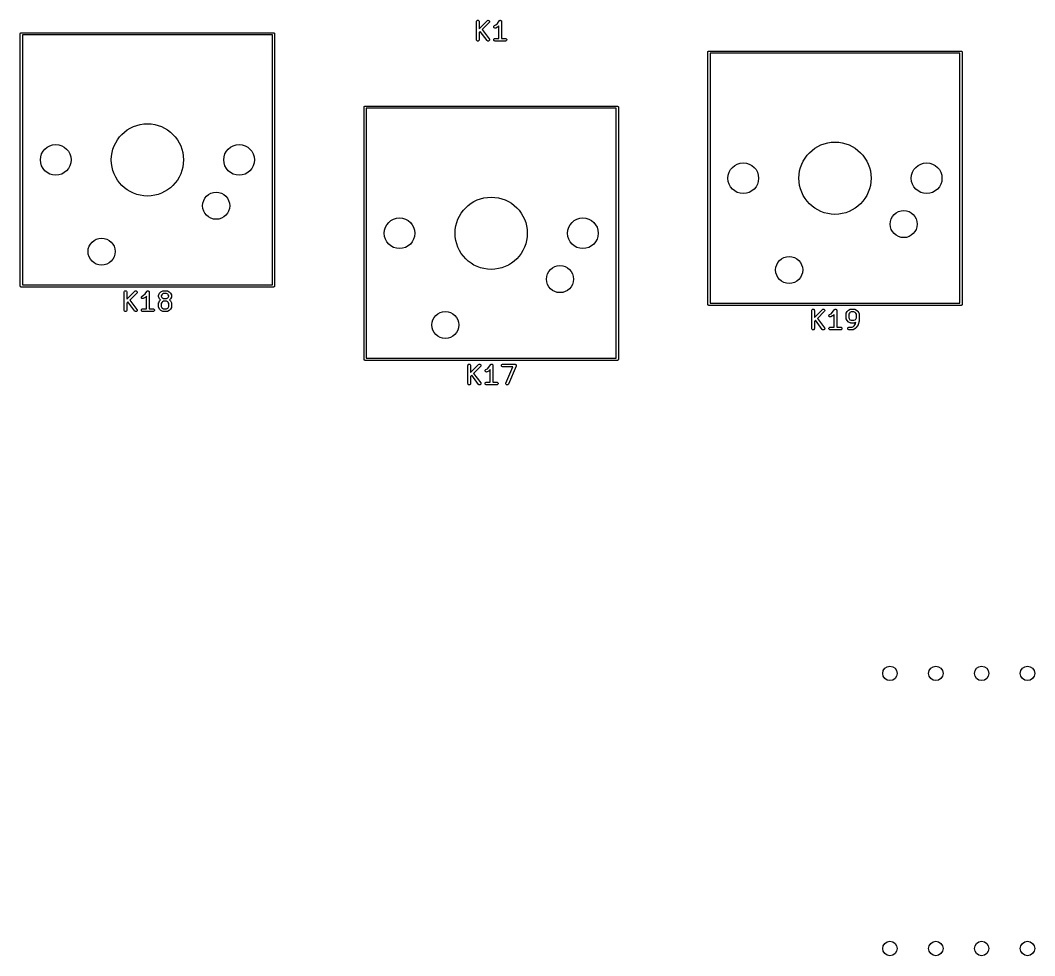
# Model space of a CAD drawing. Extents: x 77 to 205, y -110 to -14.
# Drawn here: x 77 to 133.2, y -105.6 to -53.7 of the extents above; entities that cross this region are included whole.
import ezdxf

# ---------------------------------------------------------------- set-up
doc = ezdxf.new("R2010")
doc.units = 0
doc.header["$MEASUREMENT"] = 0
doc.layers.add('BLACK', color=7, linetype='CONTINUOUS')

msp = doc.modelspace()

# ---------------------------------------------------------------- linework, layer by layer
at = {"layer": 'BLACK', "linetype": 'CONTINUOUS'}
for p, q in [((102.311, -53.8084), (102.315, -53.7827)), ((102.311, -54.8084), (102.311, -53.8084)), ((102.315, -53.7827), (102.328, -53.7602)), ((102.328, -53.7602), (102.348, -53.7434)), ((102.348, -53.7434), (102.373, -53.7345)), ((102.373, -53.7345), (102.399, -53.7345)), ((102.399, -53.7345), (102.423, -53.7434)), ((102.423, -53.7434), (102.443, -53.7602)), ((102.443, -53.7602), (102.456, -53.7827)), ((102.456, -53.7827), (102.461, -53.8084)), ((102.461, -54.1987), (102.904, -53.7553)), ((102.461, -53.8084), (102.461, -54.1987)), ((103.01, -53.8614), (102.628, -54.244)), ((102.904, -53.7553), (102.926, -53.7404)), ((102.926, -53.7404), (102.951, -53.7337)), ((102.951, -53.7337), (102.977, -53.7359)), ((102.977, -53.7359), (103, -53.7469)), ((103, -53.7469), (103.019, -53.7654)), ((103.025, -53.8401), (103.01, -53.8614)), ((103.019, -53.7654), (103.03, -53.789)), ((103.032, -53.8149), (103.025, -53.8401)), ((103.03, -53.789), (103.032, -53.8149)), ((103.389, -53.9848), (103.47, -53.9035)), ((103.47, -53.9035), (103.562, -53.7668)), ((103.562, -53.7668), (103.564, -53.7638)), ((103.564, -53.7638), (103.567, -53.7602)), ((103.567, -53.7602), (103.573, -53.7544)), ((103.573, -53.7544), (103.58, -53.7479)), ((103.58, -53.7479), (103.583, -53.7461)), ((103.583, -53.7461), (103.587, -53.7434)), ((103.587, -53.7434), (103.595, -53.7404)), ((103.595, -53.7404), (103.603, -53.7364)), ((103.603, -53.7364), (103.607, -53.7359)), ((103.607, -53.7359), (103.611, -53.7345)), ((103.611, -53.7345), (103.62, -53.7345)), ((103.62, -53.7345), (103.629, -53.7335)), ((103.629, -53.7335), (103.633, -53.7345)), ((103.633, -53.7345), (103.637, -53.7345)), ((103.637, -53.7345), (103.645, -53.7376)), ((103.645, -53.7376), (103.654, -53.7397)), ((103.654, -53.7397), (103.658, -53.742)), ((103.658, -53.742), (103.661, -53.7434)), ((103.661, -53.7434), (103.668, -53.7492)), ((103.668, -53.7492), (103.676, -53.7541)), ((103.676, -53.7541), (103.678, -53.7575)), ((103.678, -53.7575), (103.681, -53.7602)), ((103.681, -53.7602), (103.686, -53.7679)), ((103.686, -53.7679), (103.691, -53.7751)), ((103.691, -53.7751), (103.692, -53.7791)), ((103.692, -53.7791), (103.694, -53.7827)), ((103.694, -53.7827), (103.696, -53.7915)), ((103.696, -53.7915), (103.699, -53.8001)), ((103.699, -53.8001), (103.698, -53.8043)), ((103.698, -53.8043), (103.699, -53.8084)), ((103.699, -53.8084), (103.699, -54.7334)), ((77.029, -54.4724), (77.0308, -54.4674)), ((77.029, -54.4778), (77.029, -54.4724)), ((77.029, -68.4582), (77.029, -54.4778)), ((77.0308, -54.4674), (77.0318, -54.4622)), ((77.0318, -54.4622), (77.0344, -54.4576)), ((77.0344, -54.4576), (77.0362, -54.4525)), ((77.0362, -54.4525), (77.0397, -54.4484)), ((77.0397, -54.4484), (77.0423, -54.4438)), ((77.0423, -54.4438), (77.0464, -54.4404)), ((77.0464, -54.4404), (77.0498, -54.4363)), ((77.0498, -54.4363), (77.0545, -54.4337)), ((77.0545, -54.4337), (77.0585, -54.4302)), ((77.0585, -54.4302), (77.0635, -54.4284)), ((77.0635, -54.4284), (77.0682, -54.4257)), ((77.0682, -54.4257), (77.0734, -54.4248)), ((77.0734, -54.4248), (77.0784, -54.423)), ((77.0784, -54.423), (77.0837, -54.423)), ((77.0837, -54.423), (77.0838, -54.423)), ((77.0838, -54.423), (91.0642, -54.423)), ((91.0642, -54.423), (91.0643, -54.423)), ((91.0643, -54.423), (91.0696, -54.423)), ((91.0696, -54.423), (91.0746, -54.4248)), ((91.0746, -54.4248), (91.0798, -54.4257)), ((91.0798, -54.4257), (91.0845, -54.4284)), ((91.0845, -54.4284), (91.0895, -54.4302)), ((91.0895, -54.4302), (91.0935, -54.4337)), ((91.0935, -54.4337), (91.0982, -54.4363)), ((91.0982, -54.4363), (91.1016, -54.4404)), ((91.1016, -54.4404), (91.1057, -54.4438)), ((91.1057, -54.4438), (91.1083, -54.4485)), ((91.1083, -54.4485), (91.1118, -54.4525)), ((91.1118, -54.4525), (91.1136, -54.4575)), ((91.1136, -54.4575), (91.1163, -54.4622)), ((91.1163, -54.4622), (91.1172, -54.4674)), ((91.1172, -54.4674), (91.119, -54.4724)), ((91.119, -54.4724), (91.119, -54.4777)), ((91.119, -54.4777), (91.119, -54.4778)), ((91.119, -54.4778), (91.119, -68.4582)), ((102.521, -54.3511), (102.461, -54.4109)), ((102.461, -54.4109), (102.461, -54.8084)), ((102.897, -54.8534), (102.521, -54.3511)), ((102.628, -54.244), (103.017, -54.7634)), ((103.263, -54.0896), (103.269, -54.0643)), ((103.266, -54.1155), (103.263, -54.0896)), ((103.278, -54.1388), (103.266, -54.1155)), ((103.269, -54.0643), (103.284, -54.0425)), ((103.297, -54.1567), (103.278, -54.1388)), ((103.284, -54.0425), (103.305, -54.027)), ((103.321, -54.167), (103.297, -54.1567)), ((103.305, -54.027), (103.389, -53.9848)), ((103.347, -54.1686), (103.321, -54.167)), ((103.372, -54.1612), (103.347, -54.1686)), ((103.467, -54.1136), (103.372, -54.1612)), ((103.477, -54.1064), (103.467, -54.1136)), ((103.487, -54.0995), (103.477, -54.1064)), ((103.549, -54.0371), (103.487, -54.0995)), ((103.549, -54.7334), (103.549, -54.0371)), ((77.149, -54.543), (77.149, -68.393)), ((90.999, -54.543), (77.149, -54.543)), ((90.999, -68.393), (90.999, -54.543)), ((102.315, -54.834), (102.311, -54.8084)), ((102.328, -54.8566), (102.315, -54.834)), ((102.348, -54.8733), (102.328, -54.8566)), ((102.373, -54.8822), (102.348, -54.8733)), ((102.399, -54.8822), (102.373, -54.8822)), ((102.423, -54.8733), (102.399, -54.8822)), ((102.443, -54.8566), (102.423, -54.8733)), ((102.456, -54.834), (102.443, -54.8566)), ((102.461, -54.8084), (102.456, -54.834)), ((102.916, -54.8712), (102.897, -54.8534)), ((102.94, -54.8814), (102.916, -54.8712)), ((102.966, -54.8828), (102.94, -54.8814)), ((102.991, -54.8753), (102.966, -54.8828)), ((103.012, -54.8597), (102.991, -54.8753)), ((103.026, -54.8378), (103.012, -54.8597)), ((103.017, -54.7634), (103.029, -54.7866)), ((103.032, -54.8125), (103.026, -54.8378)), ((103.029, -54.7866), (103.032, -54.8125)), ((103.264, -54.7954), (103.273, -54.7709)), ((103.264, -54.8214), (103.264, -54.7954)), ((103.273, -54.8459), (103.264, -54.8214)), ((103.273, -54.7709), (103.29, -54.7509)), ((103.29, -54.8658), (103.273, -54.8459)), ((103.29, -54.7509), (103.313, -54.7379)), ((103.313, -54.8789), (103.29, -54.8658)), ((103.313, -54.7379), (103.338, -54.7334)), ((103.338, -54.8834), (103.313, -54.8789)), ((103.338, -54.7334), (103.549, -54.7334)), ((103.91, -54.8834), (103.338, -54.8834)), ((103.699, -54.7334), (103.91, -54.7334)), ((103.91, -54.7334), (103.935, -54.7379)), ((103.935, -54.8789), (103.91, -54.8834)), ((103.935, -54.7379), (103.958, -54.7509)), ((103.958, -54.8658), (103.935, -54.8789)), ((103.958, -54.7509), (103.975, -54.7709)), ((103.975, -54.8459), (103.958, -54.8658)), ((103.975, -54.7709), (103.984, -54.7954)), ((103.984, -54.8214), (103.975, -54.8459)), ((103.984, -54.7954), (103.984, -54.8214)), ((115.129, -55.4884), (115.131, -55.4834)), ((115.129, -55.4938), (115.129, -55.4884)), ((115.129, -69.4742), (115.129, -55.4938)), ((115.131, -55.4834), (115.132, -55.4782)), ((115.132, -55.4782), (115.134, -55.4736)), ((115.134, -55.4736), (115.136, -55.4685)), ((115.136, -55.4685), (115.14, -55.4644)), ((115.14, -55.4644), (115.142, -55.4598)), ((115.142, -55.4598), (115.146, -55.4564)), ((115.146, -55.4564), (115.15, -55.4523)), ((115.15, -55.4523), (115.154, -55.4497)), ((115.154, -55.4497), (115.159, -55.4462)), ((115.159, -55.4462), (115.164, -55.4444)), ((115.164, -55.4444), (115.168, -55.4417)), ((115.168, -55.4417), (115.173, -55.4408)), ((115.173, -55.4408), (115.178, -55.439)), ((115.178, -55.439), (115.184, -55.439)), ((115.184, -55.439), (115.184, -55.439)), ((115.184, -55.439), (129.164, -55.439)), ((115.249, -55.559), (115.249, -69.409)), ((129.099, -55.559), (115.249, -55.559)), ((129.099, -69.409), (129.099, -55.559)), ((129.164, -55.439), (129.17, -55.439)), ((129.164, -55.439), (129.164, -55.439)), ((129.17, -55.439), (129.175, -55.4408)), ((129.175, -55.4408), (129.18, -55.4417)), ((129.18, -55.4417), (129.184, -55.4444)), ((129.184, -55.4444), (129.189, -55.4462)), ((129.189, -55.4462), (129.194, -55.4497)), ((129.194, -55.4497), (129.198, -55.4523)), ((129.198, -55.4523), (129.202, -55.4564)), ((129.202, -55.4564), (129.206, -55.4598)), ((129.206, -55.4598), (129.208, -55.4645)), ((129.208, -55.4645), (129.212, -55.4685)), ((129.212, -55.4685), (129.214, -55.4735)), ((129.214, -55.4735), (129.216, -55.4782)), ((129.216, -55.4782), (129.217, -55.4834)), ((129.217, -55.4834), (129.219, -55.4884)), ((129.219, -55.4884), (129.219, -55.4937)), ((129.219, -55.4937), (129.219, -55.4938)), ((129.219, -55.4938), (129.219, -69.4742)), ((96.079, -58.5364), (96.0808, -58.5314)), ((96.079, -58.5418), (96.079, -58.5364)), ((96.079, -72.5222), (96.079, -58.5418)), ((96.0808, -58.5314), (96.0817, -58.5262)), ((96.0817, -58.5262), (96.0844, -58.5216)), ((96.0844, -58.5216), (96.0862, -58.5165)), ((96.0862, -58.5165), (96.0897, -58.5124)), ((96.0897, -58.5124), (96.0923, -58.5078)), ((96.0923, -58.5078), (96.0964, -58.5044)), ((96.0964, -58.5044), (96.0998, -58.5003)), ((96.0998, -58.5003), (96.1045, -58.4977)), ((96.1045, -58.4977), (96.1085, -58.4942)), ((96.1085, -58.4942), (96.1135, -58.4924)), ((96.1135, -58.4924), (96.1182, -58.4897)), ((96.1182, -58.4897), (96.1234, -58.4888)), ((96.1234, -58.4888), (96.1284, -58.487)), ((96.1284, -58.487), (96.1337, -58.487)), ((96.1337, -58.487), (96.1338, -58.487)), ((96.1338, -58.487), (110.114, -58.487)), ((96.199, -58.607), (96.199, -72.457)), ((110.049, -58.607), (96.199, -58.607)), ((110.049, -72.457), (110.049, -58.607)), ((110.114, -58.487), (110.12, -58.487)), ((110.114, -58.487), (110.114, -58.487)), ((110.12, -58.487), (110.125, -58.4888)), ((110.125, -58.4888), (110.13, -58.4897)), ((110.13, -58.4897), (110.134, -58.4924)), ((110.134, -58.4924), (110.139, -58.4942)), ((110.139, -58.4942), (110.144, -58.4977)), ((110.144, -58.4977), (110.148, -58.5003)), ((110.148, -58.5003), (110.152, -58.5044)), ((110.152, -58.5044), (110.156, -58.5078)), ((110.156, -58.5078), (110.158, -58.5125)), ((110.158, -58.5125), (110.162, -58.5165)), ((110.162, -58.5165), (110.164, -58.5215)), ((110.164, -58.5215), (110.166, -58.5262)), ((110.166, -58.5262), (110.167, -58.5314)), ((110.167, -58.5314), (110.169, -58.5364)), ((110.169, -58.5364), (110.169, -58.5417)), ((110.169, -58.5417), (110.169, -58.5418)), ((110.169, -58.5418), (110.169, -72.5222)), ((77.029, -68.4583), (77.029, -68.4582)), ((77.029, -68.4636), (77.029, -68.4583)), ((77.0308, -68.4686), (77.029, -68.4636)), ((77.0317, -68.4738), (77.0308, -68.4686)), ((77.0344, -68.4785), (77.0317, -68.4738)), ((77.0362, -68.4835), (77.0344, -68.4785)), ((77.0397, -68.4875), (77.0362, -68.4835)), ((77.0423, -68.4922), (77.0397, -68.4875)), ((77.0464, -68.4956), (77.0423, -68.4922)), ((77.0498, -68.4997), (77.0464, -68.4956)), ((77.0545, -68.5023), (77.0498, -68.4997)), ((77.0585, -68.5058), (77.0545, -68.5023)), ((77.0635, -68.5076), (77.0585, -68.5058)), ((77.0682, -68.5103), (77.0635, -68.5076)), ((77.0734, -68.5112), (77.0682, -68.5103)), ((77.0784, -68.513), (77.0734, -68.5112)), ((77.0837, -68.513), (77.0784, -68.513)), ((77.0838, -68.513), (77.0837, -68.513)), ((91.0642, -68.513), (77.0838, -68.513)), ((77.149, -68.393), (90.999, -68.393)), ((91.0643, -68.513), (91.0642, -68.513)), ((91.0696, -68.513), (91.0643, -68.513)), ((91.0746, -68.5112), (91.0696, -68.513)), ((91.0798, -68.5103), (91.0746, -68.5112)), ((91.0845, -68.5076), (91.0798, -68.5103)), ((91.0895, -68.5058), (91.0845, -68.5076)), ((91.0935, -68.5023), (91.0895, -68.5058)), ((91.0982, -68.4997), (91.0935, -68.5023)), ((91.1016, -68.4956), (91.0982, -68.4997)), ((91.1057, -68.4922), (91.1016, -68.4956)), ((91.1083, -68.4875), (91.1057, -68.4922)), ((91.1118, -68.4835), (91.1083, -68.4875)), ((91.1136, -68.4785), (91.1118, -68.4835)), ((91.1163, -68.4738), (91.1136, -68.4785)), ((91.1172, -68.4686), (91.1163, -68.4738)), ((91.119, -68.4636), (91.1172, -68.4686)), ((91.119, -68.4582), (91.119, -68.4583)), ((91.119, -68.4583), (91.119, -68.4636)), ((82.7847, -68.7944), (82.7892, -68.7687)), ((82.7847, -69.7944), (82.7847, -68.7944)), ((82.7892, -68.7687), (82.8023, -68.7462)), ((82.8023, -68.7462), (82.8222, -68.7294)), ((82.8222, -68.7294), (82.8467, -68.7205)), ((82.8467, -68.7205), (82.8727, -68.7205)), ((82.8727, -68.7205), (82.8972, -68.7294)), ((82.8972, -68.7294), (82.9172, -68.7462)), ((82.9172, -68.7462), (82.9302, -68.7687)), ((82.9302, -68.7687), (82.9347, -68.7944)), ((82.9347, -69.1847), (83.3781, -68.7413)), ((82.9347, -68.7944), (82.9347, -69.1847)), ((83.4842, -68.8474), (83.1016, -69.23)), ((83.3781, -68.7413), (83.3994, -68.7264)), ((83.3994, -68.7264), (83.4246, -68.7197)), ((83.4246, -68.7197), (83.4506, -68.7219)), ((83.4506, -68.7219), (83.4742, -68.7329)), ((83.4742, -68.7329), (83.4926, -68.7514)), ((83.4991, -68.8261), (83.4842, -68.8474)), ((83.4926, -68.7514), (83.5036, -68.775)), ((83.5059, -68.8009), (83.4991, -68.8261)), ((83.5036, -68.775), (83.5059, -68.8009)), ((83.7372, -69.0756), (83.7433, -69.0503)), ((83.7402, -69.1015), (83.7372, -69.0756)), ((83.7519, -69.1248), (83.7402, -69.1015)), ((83.7433, -69.0503), (83.7576, -69.0285)), ((83.7708, -69.1427), (83.7519, -69.1248)), ((83.7576, -69.0285), (83.7786, -69.013)), ((83.7786, -69.013), (83.8629, -68.9708)), ((83.9409, -69.0996), (83.8456, -69.1472)), ((83.8629, -68.9708), (83.9443, -68.8895)), ((83.9505, -69.0924), (83.9409, -69.0996)), ((83.9443, -68.8895), (84.0354, -68.7528)), ((83.9604, -69.0855), (83.9505, -69.0924)), ((84.0228, -69.0231), (83.9604, -69.0855)), ((84.0228, -69.7194), (84.0228, -69.0231)), ((84.0354, -68.7528), (84.0383, -68.7498)), ((84.0383, -68.7498), (84.0404, -68.7462)), ((84.0404, -68.7462), (84.0472, -68.7404)), ((84.0472, -68.7404), (84.0534, -68.7339)), ((84.0534, -68.7339), (84.0571, -68.7321)), ((84.0571, -68.7321), (84.0603, -68.7294)), ((84.0603, -68.7294), (84.0687, -68.7264)), ((84.0687, -68.7264), (84.0767, -68.7224)), ((84.0767, -68.7224), (84.0809, -68.7219)), ((84.0809, -68.7219), (84.0848, -68.7205)), ((84.0848, -68.7205), (84.0937, -68.7205)), ((84.0937, -68.7205), (84.1026, -68.7195)), ((84.1026, -68.7195), (84.1067, -68.7205)), ((84.1067, -68.7205), (84.1108, -68.7205)), ((84.1108, -68.7205), (84.1192, -68.7236)), ((84.1192, -68.7236), (84.1279, -68.7257)), ((84.1279, -68.7257), (84.1314, -68.728)), ((84.1314, -68.728), (84.1353, -68.7294)), ((84.1353, -68.7294), (84.1422, -68.7352)), ((84.1422, -68.7352), (84.1496, -68.7401)), ((84.1496, -68.7401), (84.1521, -68.7435)), ((84.1521, -68.7435), (84.1553, -68.7462)), ((84.1553, -68.7462), (84.1597, -68.7539)), ((84.1597, -68.7539), (84.165, -68.7611)), ((84.165, -68.7611), (84.1662, -68.7651)), ((84.1662, -68.7651), (84.1683, -68.7687)), ((84.1683, -68.7687), (84.1698, -68.7775)), ((84.1698, -68.7775), (84.1724, -68.7861)), ((84.1724, -68.7861), (84.1721, -68.7903)), ((84.1721, -68.7903), (84.1728, -68.7944)), ((84.1728, -68.7944), (84.1728, -69.7194)), ((84.6895, -68.9849), (84.6902, -68.9806)), ((84.6895, -69.0325), (84.6895, -68.9849)), ((84.6902, -69.0367), (84.6895, -69.0325)), ((84.69, -68.9763), (84.6925, -68.9679)), ((84.6902, -68.9806), (84.69, -68.9763)), ((84.69, -69.041), (84.6902, -69.0367)), ((84.6925, -69.0495), (84.69, -69.041)), ((84.6925, -68.9679), (84.694, -68.9592)), ((84.694, -69.0581), (84.6925, -69.0495)), ((84.694, -68.9592), (84.6962, -68.9555)), ((84.6962, -69.0619), (84.694, -69.0581)), ((84.6962, -68.9555), (84.6974, -68.9513)), ((84.6974, -69.066), (84.6962, -69.0619)), ((84.6974, -68.9513), (84.745, -68.8561)), ((84.745, -69.1613), (84.6974, -69.066)), ((84.745, -68.8561), (84.7522, -68.8464)), ((84.7522, -68.8464), (84.7591, -68.8366)), ((84.7591, -68.8366), (84.8067, -68.789)), ((84.8067, -68.789), (84.8165, -68.7821)), ((84.8165, -68.7821), (84.8262, -68.7749)), ((84.8262, -68.7749), (84.9214, -68.7273)), ((84.8737, -68.934), (84.8395, -69.0026)), ((84.8395, -69.0026), (84.8395, -69.0148)), ((84.8395, -69.0148), (84.8737, -69.0833)), ((84.9041, -68.9036), (84.8737, -68.934)), ((84.8737, -69.0833), (84.9041, -69.1137)), ((84.9727, -68.8694), (84.9041, -68.9036)), ((84.9041, -69.1137), (84.9727, -69.148)), ((84.9214, -68.7273), (84.9256, -68.7261)), ((84.9256, -68.7261), (84.9293, -68.7239)), ((84.9293, -68.7239), (84.938, -68.7224)), ((84.938, -68.7224), (84.9464, -68.7199)), ((84.9464, -68.7199), (84.9507, -68.7201)), ((84.9507, -68.7201), (84.955, -68.7194)), ((84.955, -68.7194), (85.1454, -68.7194)), ((85.1277, -68.8694), (84.9727, -68.8694)), ((85.1962, -68.9036), (85.1277, -68.8694)), ((85.1277, -69.148), (85.1962, -69.1137)), ((85.1454, -68.7194), (85.1497, -68.7201)), ((85.1497, -68.7201), (85.154, -68.7199)), ((85.154, -68.7199), (85.1624, -68.7224)), ((85.1624, -68.7224), (85.1711, -68.7239)), ((85.1711, -68.7239), (85.1748, -68.7261)), ((85.1748, -68.7261), (85.179, -68.7273)), ((85.179, -68.7273), (85.2742, -68.7749)), ((85.2266, -68.934), (85.1962, -68.9036)), ((85.1962, -69.1137), (85.2266, -69.0833)), ((85.2609, -69.0026), (85.2266, -68.934)), ((85.2266, -69.0833), (85.2609, -69.0148)), ((85.2609, -69.0148), (85.2609, -69.0026)), ((85.2742, -68.7749), (85.2839, -68.7821)), ((85.2839, -68.7821), (85.2937, -68.789)), ((85.2937, -68.789), (85.3413, -68.8366)), ((85.3413, -68.8366), (85.3482, -68.8464)), ((85.3482, -68.8464), (85.3554, -68.8561)), ((85.3554, -68.8561), (85.403, -68.9513)), ((85.403, -69.066), (85.3554, -69.1613)), ((85.403, -68.9513), (85.4042, -68.9555)), ((85.4042, -69.0619), (85.403, -69.066)), ((85.4042, -68.9555), (85.4064, -68.9592)), ((85.4064, -69.0581), (85.4042, -69.0619)), ((85.4064, -68.9592), (85.4079, -68.9679)), ((85.4079, -69.0495), (85.4064, -69.0581)), ((85.4079, -68.9679), (85.4104, -68.9763)), ((85.4104, -69.0411), (85.4079, -69.0495)), ((85.4104, -68.9763), (85.4102, -68.9806)), ((85.4102, -68.9806), (85.4109, -68.9849)), ((85.4109, -69.0325), (85.4102, -69.0367)), ((85.4102, -69.0367), (85.4104, -69.0411)), ((85.4109, -68.9849), (85.4109, -69.0325)), ((82.9945, -69.3371), (82.9347, -69.3969)), ((82.9347, -69.3969), (82.9347, -69.7944)), ((83.3711, -69.8394), (82.9945, -69.3371)), ((83.1016, -69.23), (83.4911, -69.7494)), ((83.7947, -69.153), (83.7708, -69.1427)), ((83.8207, -69.1546), (83.7947, -69.153)), ((83.8456, -69.1472), (83.8207, -69.1546)), ((84.6895, -69.4134), (84.6902, -69.4092)), ((84.6895, -69.6039), (84.6895, -69.4134)), ((84.6902, -69.6082), (84.6895, -69.6039)), ((84.69, -69.4049), (84.6925, -69.3964)), ((84.6902, -69.4092), (84.69, -69.4049)), ((84.69, -69.6125), (84.6902, -69.6082)), ((84.6925, -69.6209), (84.69, -69.6125)), ((84.6925, -69.3964), (84.694, -69.3878)), ((84.694, -69.6296), (84.6925, -69.6209)), ((84.694, -69.3878), (84.6962, -69.384)), ((84.6962, -69.6333), (84.694, -69.6296)), ((84.6962, -69.384), (84.6974, -69.3799)), ((84.6974, -69.6374), (84.6962, -69.6333)), ((84.6974, -69.3799), (84.745, -69.2846)), ((84.745, -69.7327), (84.6974, -69.6374)), ((84.7522, -69.1709), (84.745, -69.1613)), ((84.745, -69.2846), (84.7522, -69.275)), ((84.7591, -69.1807), (84.7522, -69.1709)), ((84.7522, -69.275), (84.7591, -69.2652)), ((84.8013, -69.223), (84.7591, -69.1807)), ((84.7591, -69.2652), (84.8013, -69.223)), ((84.8737, -69.3626), (84.8395, -69.4311)), ((84.8395, -69.4311), (84.8395, -69.5862)), ((84.8395, -69.5862), (84.8737, -69.6547)), ((84.9041, -69.3322), (84.8737, -69.3626)), ((84.8737, -69.6547), (84.9041, -69.6851)), ((84.9727, -69.298), (84.9041, -69.3322)), ((84.9041, -69.6851), (84.9727, -69.7194)), ((84.9727, -69.148), (85.1277, -69.148)), ((85.1277, -69.298), (84.9727, -69.298)), ((85.1962, -69.3322), (85.1277, -69.298)), ((85.1277, -69.7194), (85.1962, -69.6851)), ((85.2266, -69.3626), (85.1962, -69.3322)), ((85.1962, -69.6851), (85.2266, -69.6547)), ((85.2609, -69.4311), (85.2266, -69.3626)), ((85.2266, -69.6547), (85.2609, -69.5862)), ((85.2609, -69.5862), (85.2609, -69.4311)), ((85.3413, -69.1807), (85.2991, -69.223)), ((85.2991, -69.223), (85.3413, -69.2652)), ((85.3482, -69.1709), (85.3413, -69.1807)), ((85.3413, -69.2652), (85.3482, -69.275)), ((85.3554, -69.1613), (85.3482, -69.1709)), ((85.3482, -69.275), (85.3554, -69.2846)), ((85.3554, -69.2846), (85.403, -69.3799)), ((85.403, -69.6374), (85.3554, -69.7327)), ((85.403, -69.3799), (85.4042, -69.384)), ((85.4042, -69.6333), (85.403, -69.6374)), ((85.4042, -69.384), (85.4064, -69.3878)), ((85.4064, -69.6296), (85.4042, -69.6333)), ((85.4064, -69.3878), (85.4079, -69.3964)), ((85.4079, -69.6209), (85.4064, -69.6296)), ((85.4079, -69.3964), (85.4104, -69.4049)), ((85.4104, -69.6125), (85.4079, -69.6209)), ((85.4104, -69.4049), (85.4102, -69.4092)), ((85.4102, -69.4092), (85.4109, -69.4134)), ((85.4109, -69.6039), (85.4102, -69.6082)), ((85.4102, -69.6082), (85.4104, -69.6125)), ((85.4109, -69.4134), (85.4109, -69.6039)), ((115.129, -69.4743), (115.129, -69.4742)), ((115.129, -69.4796), (115.129, -69.4743)), ((115.131, -69.4846), (115.129, -69.4796)), ((115.132, -69.4898), (115.131, -69.4846)), ((115.134, -69.4945), (115.132, -69.4898)), ((115.136, -69.4995), (115.134, -69.4945)), ((115.14, -69.5035), (115.136, -69.4995)), ((115.142, -69.5082), (115.14, -69.5035)), ((115.146, -69.5116), (115.142, -69.5082)), ((115.15, -69.5157), (115.146, -69.5116)), ((115.154, -69.5183), (115.15, -69.5157)), ((115.159, -69.5218), (115.154, -69.5183)), ((115.164, -69.5236), (115.159, -69.5218)), ((115.168, -69.5263), (115.164, -69.5236)), ((115.173, -69.5272), (115.168, -69.5263)), ((115.178, -69.529), (115.173, -69.5272)), ((115.184, -69.529), (115.178, -69.529)), ((129.164, -69.529), (115.184, -69.529)), ((115.184, -69.529), (115.184, -69.529)), ((115.249, -69.409), (129.099, -69.409)), ((129.17, -69.529), (129.164, -69.529)), ((129.164, -69.529), (129.164, -69.529)), ((129.175, -69.5272), (129.17, -69.529)), ((129.18, -69.5263), (129.175, -69.5272)), ((129.184, -69.5236), (129.18, -69.5263)), ((129.189, -69.5218), (129.184, -69.5236)), ((129.194, -69.5183), (129.189, -69.5218)), ((129.198, -69.5157), (129.194, -69.5183)), ((129.202, -69.5116), (129.198, -69.5157)), ((129.206, -69.5082), (129.202, -69.5116)), ((129.208, -69.5035), (129.206, -69.5082)), ((129.212, -69.4995), (129.208, -69.5035)), ((129.214, -69.4945), (129.212, -69.4995)), ((129.216, -69.4898), (129.214, -69.4945)), ((129.217, -69.4846), (129.216, -69.4898)), ((129.219, -69.4796), (129.217, -69.4846)), ((129.219, -69.4742), (129.219, -69.4743)), ((129.219, -69.4743), (129.219, -69.4796)), ((82.7892, -69.82), (82.7847, -69.7944)), ((82.8023, -69.8426), (82.7892, -69.82)), ((82.8222, -69.8593), (82.8023, -69.8426)), ((82.8467, -69.8682), (82.8222, -69.8593)), ((82.8727, -69.8682), (82.8467, -69.8682)), ((82.8972, -69.8593), (82.8727, -69.8682)), ((82.9172, -69.8426), (82.8972, -69.8593)), ((82.9302, -69.82), (82.9172, -69.8426)), ((82.9347, -69.7944), (82.9302, -69.82)), ((83.3902, -69.8572), (83.3711, -69.8394)), ((83.4141, -69.8674), (83.3902, -69.8572)), ((83.4401, -69.8688), (83.4141, -69.8674)), ((83.465, -69.8613), (83.4401, -69.8688)), ((83.4859, -69.8457), (83.465, -69.8613)), ((83.5001, -69.8238), (83.4859, -69.8457)), ((83.4911, -69.7494), (83.5029, -69.7726)), ((83.506, -69.7985), (83.5001, -69.8238)), ((83.5029, -69.7726), (83.506, -69.7985)), ((83.7382, -69.7814), (83.7471, -69.7569)), ((83.7382, -69.8074), (83.7382, -69.7814)), ((83.7471, -69.8319), (83.7382, -69.8074)), ((83.7471, -69.7569), (83.7639, -69.7369)), ((83.7639, -69.8518), (83.7471, -69.8319)), ((83.7639, -69.7369), (83.7864, -69.7239)), ((83.7864, -69.8649), (83.7639, -69.8518)), ((83.7864, -69.7239), (83.8121, -69.7194)), ((83.8121, -69.8694), (83.7864, -69.8649)), ((83.8121, -69.7194), (84.0228, -69.7194)), ((84.3835, -69.8694), (83.8121, -69.8694)), ((84.1728, -69.7194), (84.3835, -69.7194)), ((84.3835, -69.7194), (84.4092, -69.7239)), ((84.4092, -69.8649), (84.3835, -69.8694)), ((84.4092, -69.7239), (84.4317, -69.7369)), ((84.4317, -69.8518), (84.4092, -69.8649)), ((84.4317, -69.7369), (84.4485, -69.7569)), ((84.4485, -69.8319), (84.4317, -69.8518)), ((84.4485, -69.7569), (84.4574, -69.7814)), ((84.4574, -69.8074), (84.4485, -69.8319)), ((84.4574, -69.7814), (84.4574, -69.8074)), ((84.7522, -69.7423), (84.745, -69.7327)), ((84.7591, -69.7522), (84.7522, -69.7423)), ((84.8067, -69.7998), (84.7591, -69.7522)), ((84.8165, -69.8067), (84.8067, -69.7998)), ((84.8262, -69.8138), (84.8165, -69.8067)), ((84.9214, -69.8615), (84.8262, -69.8138)), ((84.9256, -69.8627), (84.9214, -69.8615)), ((84.9293, -69.8649), (84.9256, -69.8627)), ((84.938, -69.8664), (84.9293, -69.8649)), ((84.9464, -69.8689), (84.938, -69.8664)), ((84.9507, -69.8686), (84.9464, -69.8689)), ((84.955, -69.8694), (84.9507, -69.8686)), ((85.1454, -69.8694), (84.955, -69.8694)), ((84.9727, -69.7194), (85.1277, -69.7194)), ((85.1497, -69.8686), (85.1454, -69.8694)), ((85.154, -69.8689), (85.1497, -69.8686)), ((85.1624, -69.8664), (85.154, -69.8689)), ((85.1711, -69.8649), (85.1624, -69.8664)), ((85.1748, -69.8627), (85.1711, -69.8649)), ((85.179, -69.8615), (85.1748, -69.8627)), ((85.2742, -69.8138), (85.179, -69.8615)), ((85.2839, -69.8067), (85.2742, -69.8138)), ((85.2937, -69.7998), (85.2839, -69.8067)), ((85.3413, -69.7522), (85.2937, -69.7998)), ((85.3482, -69.7423), (85.3413, -69.7522)), ((85.3554, -69.7327), (85.3482, -69.7423)), ((120.885, -69.8104), (120.889, -69.7847)), ((120.885, -70.8104), (120.885, -69.8104)), ((120.889, -69.7847), (120.902, -69.7622)), ((120.902, -69.7622), (120.922, -69.7454)), ((120.922, -69.7454), (120.947, -69.7365)), ((120.947, -69.7365), (120.973, -69.7365)), ((120.973, -69.7365), (120.997, -69.7454)), ((120.997, -69.7454), (121.017, -69.7622)), ((121.017, -69.7622), (121.03, -69.7847)), ((121.03, -69.7847), (121.035, -69.8104)), ((121.035, -70.2007), (121.478, -69.7573)), ((121.035, -69.8104), (121.035, -70.2007)), ((121.584, -69.8634), (121.202, -70.246)), ((121.202, -70.246), (121.591, -70.7654)), ((121.478, -69.7573), (121.499, -69.7424)), ((121.499, -69.7424), (121.525, -69.7357)), ((121.525, -69.7357), (121.551, -69.7379)), ((121.551, -69.7379), (121.574, -69.7489)), ((121.574, -69.7489), (121.593, -69.7674)), ((121.599, -69.8421), (121.584, -69.8634)), ((121.593, -69.7674), (121.604, -69.791)), ((121.606, -69.8169), (121.599, -69.8421)), ((121.604, -69.791), (121.606, -69.8169)), ((121.837, -70.0916), (121.843, -70.0663)), ((121.84, -70.1175), (121.837, -70.0916)), ((121.852, -70.1408), (121.84, -70.1175)), ((121.843, -70.0663), (121.858, -70.0445)), ((121.871, -70.1587), (121.852, -70.1408)), ((121.858, -70.0445), (121.879, -70.029)), ((121.895, -70.169), (121.871, -70.1587)), ((121.879, -70.029), (121.963, -69.9868)), ((121.921, -70.1706), (121.895, -70.169)), ((121.946, -70.1632), (121.921, -70.1706)), ((122.041, -70.1156), (121.946, -70.1632)), ((121.963, -69.9868), (122.044, -69.9055)), ((122.051, -70.1084), (122.041, -70.1156)), ((122.044, -69.9055), (122.135, -69.7688)), ((122.06, -70.1015), (122.051, -70.1084)), ((122.123, -70.0391), (122.06, -70.1015)), ((122.123, -70.7354), (122.123, -70.0391)), ((122.135, -69.7688), (122.138, -69.7658)), ((122.138, -69.7658), (122.14, -69.7622)), ((122.14, -69.7622), (122.147, -69.7564)), ((122.147, -69.7564), (122.153, -69.7499)), ((122.153, -69.7499), (122.157, -69.7481)), ((122.157, -69.7481), (122.16, -69.7454)), ((122.16, -69.7454), (122.169, -69.7424)), ((122.169, -69.7424), (122.177, -69.7384)), ((122.177, -69.7384), (122.181, -69.7379)), ((122.181, -69.7379), (122.185, -69.7365)), ((122.185, -69.7365), (122.194, -69.7365)), ((122.194, -69.7365), (122.203, -69.7355)), ((122.203, -69.7355), (122.207, -69.7365)), ((122.207, -69.7365), (122.211, -69.7365)), ((122.211, -69.7365), (122.219, -69.7396)), ((122.219, -69.7396), (122.228, -69.7417)), ((122.228, -69.7417), (122.231, -69.744)), ((122.231, -69.744), (122.235, -69.7454)), ((122.235, -69.7454), (122.242, -69.7512)), ((122.242, -69.7512), (122.25, -69.7561)), ((122.25, -69.7561), (122.252, -69.7595)), ((122.252, -69.7595), (122.255, -69.7622)), ((122.255, -69.7622), (122.26, -69.7699)), ((122.26, -69.7699), (122.265, -69.7771)), ((122.265, -69.7771), (122.266, -69.7811)), ((122.266, -69.7811), (122.268, -69.7847)), ((122.268, -69.7847), (122.27, -69.7935)), ((122.27, -69.7935), (122.272, -69.8021)), ((122.272, -69.8021), (122.272, -69.8063)), ((122.272, -69.8063), (122.273, -69.8104)), ((122.273, -69.8104), (122.273, -70.7354)), ((122.789, -70.0009), (122.79, -69.9966)), ((122.789, -70.239), (122.789, -70.0009)), ((122.79, -70.2432), (122.789, -70.239)), ((122.79, -69.9923), (122.792, -69.9839)), ((122.79, -69.9966), (122.79, -69.9923)), ((122.79, -70.2475), (122.79, -70.2432)), ((122.792, -70.2559), (122.79, -70.2475)), ((122.792, -69.9839), (122.794, -69.9752)), ((122.794, -70.2646), (122.792, -70.2559)), ((122.794, -69.9752), (122.796, -69.9715)), ((122.796, -70.2683), (122.794, -70.2646)), ((122.796, -69.9715), (122.797, -69.9673)), ((122.797, -69.9673), (122.845, -69.8721)), ((122.845, -69.8721), (122.852, -69.8624)), ((122.852, -69.8624), (122.859, -69.8526)), ((122.859, -69.8526), (122.907, -69.805)), ((122.907, -69.805), (122.917, -69.7981)), ((122.917, -69.7981), (122.926, -69.7909)), ((122.926, -69.7909), (123.021, -69.7433)), ((122.974, -69.95), (122.939, -70.0186)), ((122.939, -70.0186), (122.939, -70.2212)), ((122.939, -70.2212), (122.974, -70.2898)), ((123.004, -69.9196), (122.974, -69.95)), ((123.073, -69.8854), (123.004, -69.9196)), ((123.021, -69.7433), (123.026, -69.7421)), ((123.026, -69.7421), (123.029, -69.7399)), ((123.029, -69.7399), (123.038, -69.7384)), ((123.038, -69.7384), (123.046, -69.7359)), ((123.046, -69.7359), (123.051, -69.7361)), ((123.051, -69.7361), (123.055, -69.7354)), ((123.055, -69.7354), (123.245, -69.7354)), ((123.228, -69.8854), (123.073, -69.8854)), ((123.296, -69.9196), (123.228, -69.8854)), ((123.245, -69.7354), (123.25, -69.7361)), ((123.25, -69.7361), (123.254, -69.7359)), ((123.254, -69.7359), (123.262, -69.7384)), ((123.262, -69.7384), (123.271, -69.7399)), ((123.271, -69.7399), (123.275, -69.7421)), ((123.275, -69.7421), (123.279, -69.7433)), ((123.279, -69.7433), (123.374, -69.7909)), ((123.327, -69.95), (123.296, -69.9196)), ((123.361, -70.0186), (123.327, -69.95)), ((123.327, -70.2898), (123.361, -70.2212)), ((123.361, -70.2212), (123.361, -70.0186)), ((123.374, -69.7909), (123.384, -69.7981)), ((123.384, -69.7981), (123.394, -69.805)), ((123.394, -69.805), (123.441, -69.8526)), ((123.441, -69.8526), (123.448, -69.8624)), ((123.448, -69.8624), (123.455, -69.8721)), ((123.455, -69.8721), (123.503, -69.9673)), ((123.503, -69.9673), (123.504, -69.9715)), ((123.504, -69.9715), (123.506, -69.9752)), ((123.506, -69.9752), (123.508, -69.9839)), ((123.508, -69.9839), (123.51, -69.9923)), ((123.51, -69.9923), (123.51, -69.9966)), ((123.51, -69.9966), (123.511, -70.0009)), ((123.511, -70.0009), (123.511, -70.3818)), ((120.889, -70.836), (120.885, -70.8104)), ((121.035, -70.8104), (121.03, -70.836)), ((121.094, -70.3531), (121.035, -70.4129)), ((121.035, -70.4129), (121.035, -70.8104)), ((121.471, -70.8554), (121.094, -70.3531)), ((121.591, -70.7654), (121.603, -70.7886)), ((121.606, -70.8145), (121.6, -70.8398)), ((121.603, -70.7886), (121.606, -70.8145)), ((121.838, -70.7974), (121.847, -70.7729)), ((121.838, -70.8234), (121.838, -70.7974)), ((121.847, -70.8479), (121.838, -70.8234)), ((121.847, -70.7729), (121.864, -70.7529)), ((121.864, -70.7529), (121.886, -70.7399)), ((121.886, -70.7399), (121.912, -70.7354)), ((121.912, -70.7354), (122.123, -70.7354)), ((122.273, -70.7354), (122.484, -70.7354)), ((122.484, -70.7354), (122.509, -70.7399)), ((122.509, -70.7399), (122.532, -70.7529)), ((122.532, -70.7529), (122.548, -70.7729)), ((122.548, -70.7729), (122.557, -70.7974)), ((122.557, -70.8234), (122.548, -70.8479)), ((122.557, -70.7974), (122.557, -70.8234)), ((122.797, -70.2725), (122.796, -70.2683)), ((122.845, -70.3677), (122.797, -70.2725)), ((122.852, -70.3774), (122.845, -70.3677)), ((122.859, -70.3872), (122.852, -70.3774)), ((122.907, -70.4348), (122.859, -70.3872)), ((122.886, -70.7974), (122.895, -70.7729)), ((122.886, -70.8234), (122.886, -70.7974)), ((122.895, -70.8479), (122.886, -70.8234)), ((122.895, -70.7729), (122.912, -70.7529)), ((122.917, -70.4417), (122.907, -70.4348)), ((122.912, -70.7529), (122.934, -70.7399)), ((122.926, -70.4489), (122.917, -70.4417)), ((123.021, -70.4965), (122.926, -70.4489)), ((122.934, -70.7399), (122.96, -70.7354)), ((122.96, -70.7354), (123.132, -70.7354)), ((122.974, -70.2898), (123.004, -70.3202)), ((123.004, -70.3202), (123.073, -70.3544)), ((123.026, -70.4977), (123.021, -70.4965)), ((123.029, -70.4999), (123.026, -70.4977)), ((123.038, -70.5014), (123.029, -70.4999)), ((123.046, -70.5039), (123.038, -70.5014)), ((123.051, -70.5037), (123.046, -70.5039)), ((123.055, -70.5044), (123.051, -70.5037)), ((123.245, -70.5044), (123.055, -70.5044)), ((123.073, -70.3544), (123.228, -70.3544)), ((123.132, -70.7354), (123.201, -70.7011)), ((123.201, -70.7011), (123.235, -70.6674)), ((123.228, -70.3544), (123.296, -70.3202)), ((123.235, -70.6674), (123.319, -70.5415)), ((123.25, -70.5037), (123.245, -70.5044)), ((123.254, -70.5039), (123.25, -70.5037)), ((123.262, -70.5014), (123.254, -70.5039)), ((123.271, -70.4999), (123.262, -70.5014)), ((123.275, -70.4977), (123.271, -70.4999)), ((123.279, -70.4965), (123.275, -70.4977)), ((123.337, -70.4674), (123.279, -70.4965)), ((123.289, -70.8227), (123.279, -70.8298)), ((123.298, -70.8158), (123.289, -70.8227)), ((123.296, -70.3202), (123.327, -70.2898)), ((123.346, -70.7682), (123.298, -70.8158)), ((123.319, -70.5415), (123.337, -70.4674)), ((123.35, -70.7621), (123.346, -70.7682)), ((123.355, -70.7567), (123.35, -70.7621)), ((123.451, -70.6139), (123.355, -70.7567)), ((123.456, -70.6021), (123.451, -70.6139)), ((123.461, -70.5905), (123.456, -70.6021)), ((123.509, -70.4), (123.461, -70.5905)), ((123.511, -70.3818), (123.509, -70.3908)), ((123.509, -70.3908), (123.509, -70.4)), ((120.902, -70.8586), (120.889, -70.836)), ((120.922, -70.8753), (120.902, -70.8586)), ((120.947, -70.8842), (120.922, -70.8753)), ((120.973, -70.8842), (120.947, -70.8842)), ((120.997, -70.8753), (120.973, -70.8842)), ((121.017, -70.8586), (120.997, -70.8753)), ((121.03, -70.836), (121.017, -70.8586)), ((121.49, -70.8732), (121.471, -70.8554)), ((121.514, -70.8834), (121.49, -70.8732)), ((121.54, -70.8848), (121.514, -70.8834)), ((121.565, -70.8773), (121.54, -70.8848)), ((121.586, -70.8617), (121.565, -70.8773)), ((121.6, -70.8398), (121.586, -70.8617)), ((121.864, -70.8678), (121.847, -70.8479)), ((121.886, -70.8809), (121.864, -70.8678)), ((121.912, -70.8854), (121.886, -70.8809)), ((122.484, -70.8854), (121.912, -70.8854)), ((122.509, -70.8809), (122.484, -70.8854)), ((122.532, -70.8678), (122.509, -70.8809)), ((122.548, -70.8479), (122.532, -70.8678)), ((122.912, -70.8678), (122.895, -70.8479)), ((122.934, -70.8809), (122.912, -70.8678)), ((122.96, -70.8854), (122.934, -70.8809)), ((123.15, -70.8854), (122.96, -70.8854)), ((123.154, -70.8846), (123.15, -70.8854)), ((123.159, -70.8849), (123.154, -70.8846)), ((123.167, -70.8824), (123.159, -70.8849)), ((123.176, -70.8809), (123.167, -70.8824)), ((123.18, -70.8787), (123.176, -70.8809)), ((123.184, -70.8775), (123.18, -70.8787)), ((123.279, -70.8298), (123.184, -70.8775)), ((96.199, -72.457), (110.049, -72.457)), ((96.079, -72.5223), (96.079, -72.5222)), ((96.079, -72.5276), (96.079, -72.5223)), ((96.0808, -72.5326), (96.079, -72.5276)), ((96.0817, -72.5378), (96.0808, -72.5326)), ((96.0844, -72.5425), (96.0817, -72.5378)), ((96.0862, -72.5475), (96.0844, -72.5425)), ((96.0897, -72.5515), (96.0862, -72.5475)), ((96.0923, -72.5562), (96.0897, -72.5515)), ((96.0964, -72.5596), (96.0923, -72.5562)), ((96.0998, -72.5637), (96.0964, -72.5596)), ((96.1045, -72.5663), (96.0998, -72.5637)), ((96.1085, -72.5698), (96.1045, -72.5663)), ((96.1135, -72.5716), (96.1085, -72.5698)), ((96.1182, -72.5743), (96.1135, -72.5716)), ((96.1234, -72.5752), (96.1182, -72.5743)), ((96.1284, -72.577), (96.1234, -72.5752)), ((96.1337, -72.577), (96.1284, -72.577)), ((96.1338, -72.577), (96.1337, -72.577)), ((110.114, -72.577), (96.1338, -72.577)), ((101.835, -72.8584), (101.839, -72.8327)), ((101.835, -73.8584), (101.835, -72.8584)), ((101.839, -72.8327), (101.852, -72.8102)), ((101.852, -72.8102), (101.872, -72.7934)), ((101.872, -72.7934), (101.897, -72.7845)), ((101.897, -72.7845), (101.923, -72.7845)), ((101.923, -72.7845), (101.947, -72.7934)), ((101.947, -72.7934), (101.967, -72.8102)), ((101.967, -72.8102), (101.98, -72.8327)), ((101.98, -72.8327), (101.985, -72.8584)), ((101.985, -73.2487), (102.428, -72.8053)), ((101.985, -72.8584), (101.985, -73.2487)), ((102.534, -72.9114), (102.152, -73.294)), ((102.428, -72.8053), (102.449, -72.7904)), ((102.449, -72.7904), (102.475, -72.7837)), ((102.475, -72.7837), (102.501, -72.7859)), ((102.501, -72.7859), (102.524, -72.7969)), ((102.524, -72.7969), (102.543, -72.8154)), ((102.549, -72.8901), (102.534, -72.9114)), ((102.543, -72.8154), (102.554, -72.839)), ((102.556, -72.8649), (102.549, -72.8901)), ((102.554, -72.839), (102.556, -72.8649)), ((102.829, -73.077), (102.913, -73.0348)), ((102.913, -73.0348), (102.994, -72.9535)), ((102.994, -72.9535), (103.085, -72.8168)), ((103.085, -72.8168), (103.088, -72.8138)), ((103.088, -72.8138), (103.09, -72.8102)), ((103.09, -72.8102), (103.097, -72.8044)), ((103.097, -72.8044), (103.103, -72.7979)), ((103.103, -72.7979), (103.107, -72.7961)), ((103.107, -72.7961), (103.11, -72.7934)), ((103.11, -72.7934), (103.119, -72.7904)), ((103.119, -72.7904), (103.127, -72.7864)), ((103.127, -72.7864), (103.131, -72.7859)), ((103.131, -72.7859), (103.135, -72.7845)), ((103.135, -72.7845), (103.144, -72.7845)), ((103.144, -72.7845), (103.153, -72.7835)), ((103.153, -72.7835), (103.157, -72.7845)), ((103.157, -72.7845), (103.161, -72.7845)), ((103.161, -72.7845), (103.169, -72.7876)), ((103.169, -72.7876), (103.178, -72.7897)), ((103.178, -72.7897), (103.181, -72.792)), ((103.181, -72.792), (103.185, -72.7934)), ((103.185, -72.7934), (103.192, -72.7992)), ((103.192, -72.7992), (103.2, -72.8041)), ((103.2, -72.8041), (103.202, -72.8075)), ((103.202, -72.8075), (103.205, -72.8102)), ((103.205, -72.8102), (103.21, -72.8179)), ((103.21, -72.8179), (103.215, -72.8251)), ((103.215, -72.8251), (103.216, -72.8291)), ((103.216, -72.8291), (103.218, -72.8327)), ((103.218, -72.8327), (103.22, -72.8415)), ((103.22, -72.8415), (103.222, -72.8501)), ((103.222, -72.8501), (103.222, -72.8543)), ((103.222, -72.8543), (103.223, -72.8584)), ((103.223, -72.8584), (103.223, -73.7834)), ((103.693, -72.8454), (103.702, -72.8209)), ((103.693, -72.8714), (103.693, -72.8454)), ((103.702, -72.8959), (103.693, -72.8714)), ((103.702, -72.8209), (103.719, -72.8009)), ((103.719, -72.9158), (103.702, -72.8959)), ((103.719, -72.8009), (103.741, -72.7879)), ((103.741, -72.9289), (103.719, -72.9158)), ((103.741, -72.7879), (103.767, -72.7834)), ((103.767, -72.9334), (103.741, -72.9289)), ((103.767, -72.7834), (104.434, -72.7834)), ((104.32, -72.9334), (103.767, -72.9334)), ((103.936, -73.8288), (104.32, -72.9334)), ((104.502, -72.8879), (104.074, -73.8879)), ((104.434, -72.7834), (104.442, -72.7849)), ((104.442, -72.7849), (104.451, -72.7854)), ((104.451, -72.7854), (104.455, -72.7871)), ((104.455, -72.7871), (104.459, -72.7879)), ((104.459, -72.7879), (104.467, -72.7922)), ((104.467, -72.7922), (104.475, -72.7956)), ((104.475, -72.7956), (104.478, -72.7987)), ((104.478, -72.7987), (104.482, -72.8009)), ((104.482, -72.8009), (104.487, -72.8075)), ((104.487, -72.8075), (104.494, -72.8135)), ((104.494, -72.8135), (104.496, -72.8174)), ((104.496, -72.8174), (104.498, -72.8209)), ((104.498, -72.8209), (104.501, -72.829)), ((104.501, -72.829), (104.505, -72.8367)), ((104.504, -72.8795), (104.502, -72.8879)), ((104.507, -72.8714), (104.504, -72.8795)), ((104.505, -72.8367), (104.506, -72.8411)), ((104.506, -72.8411), (104.507, -72.8454)), ((104.507, -72.8454), (104.507, -72.854)), ((104.507, -72.854), (104.508, -72.8626)), ((104.508, -72.8626), (104.507, -72.8669)), ((104.507, -72.8669), (104.507, -72.8714)), ((110.12, -72.577), (110.114, -72.577)), ((110.114, -72.577), (110.114, -72.577)), ((110.125, -72.5752), (110.12, -72.577)), ((110.13, -72.5743), (110.125, -72.5752)), ((110.134, -72.5716), (110.13, -72.5743)), ((110.139, -72.5698), (110.134, -72.5716)), ((110.144, -72.5663), (110.139, -72.5698)), ((110.148, -72.5637), (110.144, -72.5663)), ((110.152, -72.5596), (110.148, -72.5637)), ((110.156, -72.5562), (110.152, -72.5596)), ((110.158, -72.5515), (110.156, -72.5562)), ((110.162, -72.5475), (110.158, -72.5515)), ((110.164, -72.5425), (110.162, -72.5475)), ((110.166, -72.5378), (110.164, -72.5425)), ((110.167, -72.5326), (110.166, -72.5378)), ((110.169, -72.5276), (110.167, -72.5326)), ((110.169, -72.5222), (110.169, -72.5223)), ((110.169, -72.5223), (110.169, -72.5276)), ((102.044, -73.4011), (101.985, -73.4609)), ((101.985, -73.4609), (101.985, -73.8584)), ((102.421, -73.9034), (102.044, -73.4011)), ((102.152, -73.294), (102.541, -73.8134)), ((102.787, -73.1396), (102.793, -73.1143)), ((102.79, -73.1655), (102.787, -73.1396)), ((102.802, -73.1888), (102.79, -73.1655)), ((102.793, -73.1143), (102.808, -73.0925)), ((102.821, -73.2067), (102.802, -73.1888)), ((102.808, -73.0925), (102.829, -73.077)), ((102.845, -73.217), (102.821, -73.2067)), ((102.871, -73.2186), (102.845, -73.217)), ((102.896, -73.2112), (102.871, -73.2186)), ((102.991, -73.1636), (102.896, -73.2112)), ((103.001, -73.1564), (102.991, -73.1636)), ((103.01, -73.1495), (103.001, -73.1564)), ((103.073, -73.0871), (103.01, -73.1495)), ((103.073, -73.7834), (103.073, -73.0871)), ((101.839, -73.884), (101.835, -73.8584)), ((101.852, -73.9066), (101.839, -73.884)), ((101.872, -73.9233), (101.852, -73.9066)), ((101.897, -73.9322), (101.872, -73.9233)), ((101.923, -73.9322), (101.897, -73.9322)), ((101.947, -73.9233), (101.923, -73.9322)), ((101.967, -73.9066), (101.947, -73.9233)), ((101.98, -73.884), (101.967, -73.9066)), ((101.985, -73.8584), (101.98, -73.884)), ((102.44, -73.9212), (102.421, -73.9034)), ((102.464, -73.9314), (102.44, -73.9212)), ((102.49, -73.9328), (102.464, -73.9314)), ((102.515, -73.9253), (102.49, -73.9328)), ((102.536, -73.9097), (102.515, -73.9253)), ((102.55, -73.8878), (102.536, -73.9097)), ((102.541, -73.8134), (102.553, -73.8366)), ((102.556, -73.8625), (102.55, -73.8878)), ((102.553, -73.8366), (102.556, -73.8625)), ((102.788, -73.8454), (102.797, -73.8209)), ((102.788, -73.8714), (102.788, -73.8454)), ((102.797, -73.8959), (102.788, -73.8714)), ((102.797, -73.8209), (102.814, -73.8009)), ((102.814, -73.9158), (102.797, -73.8959)), ((102.814, -73.8009), (102.836, -73.7879)), ((102.836, -73.9289), (102.814, -73.9158)), ((102.836, -73.7879), (102.862, -73.7834)), ((102.862, -73.9334), (102.836, -73.9289)), ((102.862, -73.7834), (103.073, -73.7834)), ((103.434, -73.9334), (102.862, -73.9334)), ((103.223, -73.7834), (103.434, -73.7834)), ((103.434, -73.7834), (103.459, -73.7879)), ((103.459, -73.9289), (103.434, -73.9334)), ((103.459, -73.7879), (103.482, -73.8009)), ((103.482, -73.9158), (103.459, -73.9289)), ((103.482, -73.8009), (103.498, -73.8209)), ((103.498, -73.8959), (103.482, -73.9158)), ((103.498, -73.8209), (103.507, -73.8454)), ((103.507, -73.8714), (103.498, -73.8959)), ((103.507, -73.8454), (103.507, -73.8714)), ((103.93, -73.8542), (103.936, -73.8288)), ((103.933, -73.8801), (103.93, -73.8542)), ((103.945, -73.9033), (103.933, -73.8801)), ((103.964, -73.9211), (103.945, -73.9033)), ((103.988, -73.9314), (103.964, -73.9211)), ((104.014, -73.9329), (103.988, -73.9314)), ((104.039, -73.9253), (104.014, -73.9329)), ((104.06, -73.9097), (104.039, -73.9253)), ((104.074, -73.8879), (104.06, -73.9097))]:
    msp.add_line(p, q, dxfattribs=at)
at = {"layer": 'BLACK'}
for centre, radius in [((84.074, -61.468), 2), ((78.994, -61.468), 0.85), ((89.154, -61.468), 0.85), ((122.174, -62.484), 2), ((117.094, -62.484), 0.85), ((127.254, -62.484), 0.85), ((87.884, -64.008), 0.75), ((103.124, -65.532), 2), ((125.984, -65.024), 0.75), ((98.044, -65.532), 0.85), ((108.204, -65.532), 0.85), ((81.534, -66.548), 0.75), ((119.634, -67.564), 0.75), ((106.934, -68.072), 0.75), ((100.584, -70.612), 0.75), ((125.222, -89.916), 0.4), ((127.762, -89.916), 0.4), ((130.302, -89.916), 0.4), ((132.842, -89.916), 0.4), ((125.222, -105.156), 0.4), ((127.762, -105.156), 0.4), ((130.302, -105.156), 0.4), ((132.842, -105.156), 0.4)]:
    msp.add_circle(centre, radius, dxfattribs=at)

doc.saveas('drawing.dxf')
